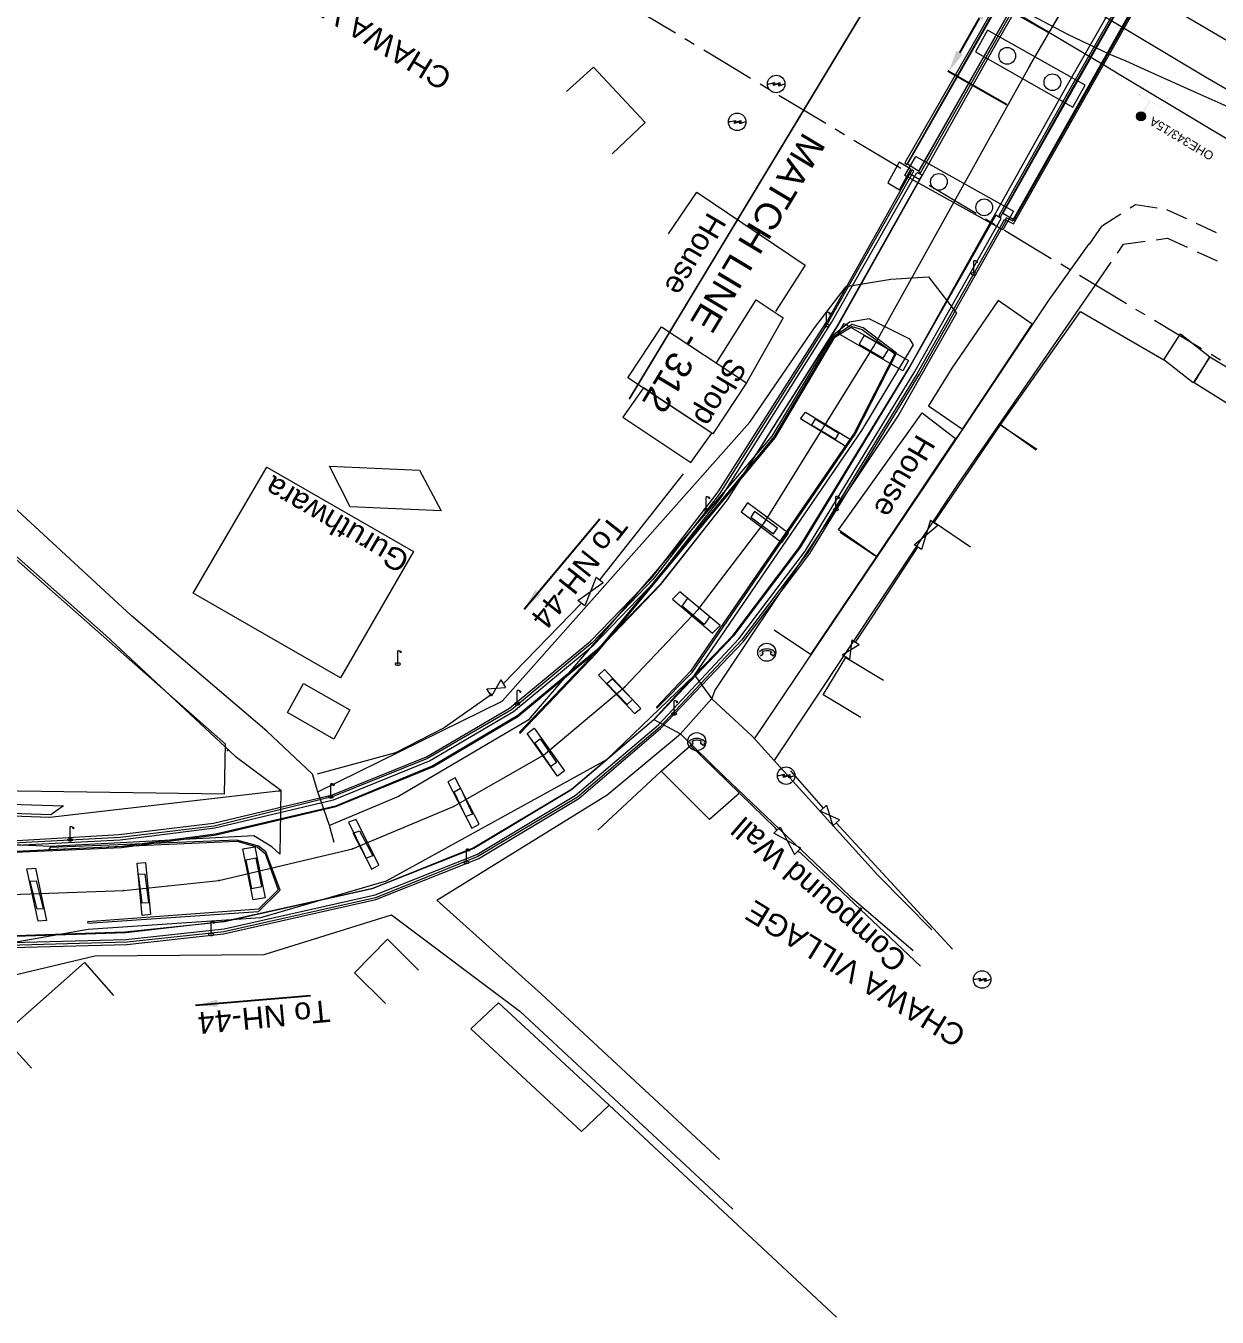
# Model space of a CAD drawing. Header units: metres. Extents: x 593168 to 611286, y 3401475 to 3412398.
# Drawn here: x 608160.6 to 608296.5, y 3403164.1 to 3403311.4 of the extents above; entities that cross this region are included whole.
import ezdxf

# ---------------------------------------------------------------- set-up
doc = ezdxf.new("R2010")
doc.units = ezdxf.units.M
doc.header["$MEASUREMENT"] = 0
for name, pattern in [('CENTER', [2, 1.25, -0.25, 0.25, -0.25]), ('DASHED', [0.75, 0.5, -0.25]), ('PHANTOM2', [1.25, 0.625, -0.125, 0.125, -0.125, 0.125, -0.125])]:
    doc.linetypes.add(name, pattern=pattern)
doc.layers.get('Defpoints').update_dxf_attribs({"lineweight": 0})
for name, color, linetype, lineweight in [('Building Under Cons.', 251, 'Continuous', 0), ('Commercial Building Pucca', 251, 'Continuous', 0), ('Compound Wall', 251, 'Continuous', 0), ('DFCC BOUNDARY', 6, 'CENTER', 0), ('Electric Pole', 251, 'Continuous', 0), ('Existing IR Track', 143, 'Continuous', 0), ('Fence', 251, 'F-LINE', 0), ('Footpath', 251, 'Continuous', 0), ('Gate', 251, 'Continuous', 0), ('Lamp_Post', 251, 'Continuous', 0), ('LC DETAILS IN PLAN', 7, 'Continuous', 0), ('OHE MAST', 8, 'Continuous', 0), ('OHE MAST TEXT', 8, 'Continuous', 0), ('Piers_Abutment', 7, 'Continuous', 0), ('Pond Top', 5, 'Continuous', 0), ('PROPOSED DFCC TRACK', 1, 'Continuous', 0), ('Religious_Place', 251, 'Continuous', 0), ('Residential Building Pucca', 251, 'Continuous', 0), ('Retaining Wall', 251, 'Continuous', 0), ('Step', 7, 'Continuous', 0), ('Subroad Centre', 34, 'Continuous', 0), ('Subroad Edge', 34, 'Continuous', 0), ('Telephone_Pole', 251, 'Continuous', 0), ('Text1', 251, 'Continuous', 0), ('Village Name', 7, 'Continuous', 0), ('Wing Wall', 7, 'Continuous', 0)]:
    doc.layers.add(name, color=color, linetype=linetype, lineweight=lineweight)
doc.layers.add('MATCH LINE', color=7, linetype='Continuous')
doc.styles.get("Standard").update_dxf_attribs({"font": 'arial.ttf'})
doc.styles.add('Style-Arial', font='arial.ttf')
doc.styles.add('Vill txt', font='arial.ttf', dxfattribs={"height": 3})
doc.linetypes.add('F-LINE', pattern='A,0.6,["X",Standard,S=0.3,R=0,X=0,Y=-0.15],0.1', length=0.7)
doc.dimstyles.new('ISO-25', dxfattribs={"dimtxt": 2.5, "dimasz": 2.5, "dimexe": 1.25, "dimexo": 0.625, "dimtad": 1, "dimtxsty": 'Standard', "dimcen": 2.5, "dimadec": 0, "dimazin": 0, "dimtfac": 1, "dimtmove": 0, "dimatfit": 3, "dimfxl": 1, "dimarcsym": 0})
doc.dimstyles.get("Standard").update_dxf_attribs({"dimtxt": 0.18, "dimasz": 0.18, "dimexe": 0.18, "dimexo": 0.0625, "dimgap": 0.09, "dimtad": 0, "dimtih": 1, "dimtoh": 1, "dimdec": 4, "dimzin": 0, "dimdsep": 46, "dimtxsty": 'Standard', "dimcen": 0.09, "dimadec": 0, "dimazin": 0, "dimtfac": 1, "dimtdec": 4, "dimtofl": 0, "dimtmove": 0, "dimatfit": 3, "dimfxl": 1, "dimtolj": 1, "dimtzin": 0, "dimarcsym": 0})

# ---------------------------------------------------------------- blocks, each defined once
blk = doc.blocks.new('GT')
at = {"layer": 'Gate'}
for p, q in [((-0.5, -0.5), (-0.5, 0.5)), ((-0.5, 0.5), (0.5, -0.5)), ((0.5, 0.5), (0.5, -0.5))]:
    blk.add_line(p, q, dxfattribs=at)
blk.add_lwpolyline([(0.5, 0.5), (-0.5, -0.5)], dxfattribs=at)
blk = doc.blocks.new('EP')
blk.add_hatch(color=8).paths.add_polyline_path([(-0.21, -0.05), (-0.21, 0.16), (-0.93, -0.01), (-0.31, 0.07), (-0.31, -0.19), (0.31, 0), (0.31, -0.24), (0.94, -0.01), (0.41, -0.1), (0.43, 0.15)])
at = {"color": 8}
for p, q in [((-0.93, -0.01), (-0.21, 0.16)), ((-0.31, 0.07), (-0.93, -0.01)), ((-0.31, -0.19), (-0.31, 0.07)), ((0.31, 0), (-0.31, -0.19)), ((-0.21, 0.16), (-0.21, -0.05)), ((-0.21, -0.05), (0.43, 0.15)), ((0.31, -0.24), (0.31, 0)), ((0.43, 0.15), (0.41, -0.1)), ((0.94, -0.01), (0.31, -0.24)), ((0.41, -0.1), (0.94, -0.01))]:
    blk.add_line(p, q, dxfattribs=at)
blk.add_circle((0, 0), 1, dxfattribs=at)
blk = doc.blocks.new('LP')
for points in [[(0, 0), (0, 1.5)], [(0.25, 1.35), (0.44, 1.35)]]:
    blk.add_lwpolyline(points)
for centre, radius, start, end in [((0.07, 0.99), 0.519, 57.6425, 97.3165), ((0.34, 1.33), 0.094, 11.7012, 168.0476)]:
    blk.add_arc(centre, radius, start, end)
at = {"extrusion": (0, 0, -1)}
blk.add_ellipse((0, 0.01), major_axis=(0.308, 0), ratio=0.400495, dxfattribs=at)
blk.add_ellipse((0.35, 1.36), major_axis=(0.0017, 0.0438), ratio=0.461056, start_param=1.74022, end_param=4.575836)
blk = doc.blocks.new('TP')
at = {"layer": 'Telephone_Pole'}
blk.add_hatch(color=8, dxfattribs=at).paths.add_polyline_path([(0.49, 0.08, -0.516403), (0.5, 0.04, 0.157799), (0.42, -0.19, 0.257253), (0.43, -0.21), (0.7, -0.4, 0.297943), (0.73, -0.4, 0.213635), (0.94, -0.09, 0.292624), (0.86, 0.1, 0.314672), (-0.86, 0.1, 0.297888), (-0.94, -0.1, 0.205841), (-0.73, -0.4, 0.297943), (-0.7, -0.4), (-0.43, -0.21, 0.257253), (-0.42, -0.19, 0.155164), (-0.5, 0.04, -0.510878), (-0.49, 0.08, -0.167449)])
at = {"layer": 'Telephone_Pole', "color": 8}
for p, q in [((-0.7, -0.4), (-0.43, -0.21)), ((-0.44, -0.22), (-0.44, -0.22)), ((0.7, -0.4), (0.43, -0.21)), ((0.44, -0.22), (0.44, -0.22))]:
    blk.add_line(p, q, dxfattribs=at)
blk.add_circle((0, 0), 1.03, dxfattribs=at)
for centre, radius, start, end in [((0.01, -1.13), 1.5, 55.3659, 125.2353), ((-0.48, 0.05), 0.0243, 109.2181, 217.464), ((-0.82, -0.21), 0.402, 2.1844, 37.464), ((0.01, -1.34), 1.5, 71.1943, 109.2181), ((0.82, -0.21), 0.402, 141.9464, 177.8156), ((0.48, 0.06), 0.0243, 321.9464, 71.1943), ((0.75, -0.06), 0.194, 350.1231, 55.3659), ((-0.44, -0.19), 0.0258, 304.4776, 2.1844), ((0.44, -0.19), 0.0258, 177.8156, 235.5224), ((0.72, -0.38), 0.0258, 235.5224, 301.8866), ((0.49, -0.01), 0.462, 301.8866, 350.1231)]:
    blk.add_arc(centre, radius, start, end, dxfattribs=at)
blk = doc.blocks.new('OHE MAST')
h = blk.add_hatch(color=253)
h.dxf.hatch_style = 1
edge = h.paths.add_edge_path()
edge.add_arc((0, 0), 0.514, 0, 360)
at = {"color": 253, "const_width": 0.01}
for points in [[(-1.03, -1.71), (0, 0)], [(-3.09, -2.23), (-2.32, -0.94), (0.26, -2.49), (-0.52, -3.77)]]:
    blk.add_lwpolyline(points, dxfattribs=at)
at = {"color": 253}
blk.add_circle((0, 0), 0.514, dxfattribs=at)
blk = doc.blocks.new('*D123')
at = {"layer": 'Defpoints', "color": 0, "transparency": 16777216}
for p in [(608277.34, 3403310.66), (608265.88, 3403306.2), (608272.62, 3403302.36)]:
    blk.add_point(p, dxfattribs=at)
at = {"layer": 'PROPOSED DFCC TRACK', "color": 0, "lineweight": -2, "transparency": 16777216}
for p, q in [((608277.23, 3403310.72), (608270.49, 3403314.55)), ((608269.37, 3403312.32), (608267.12, 3403308.37)), ((608272.52, 3403302.42), (608265.77, 3403306.26))]:
    blk.add_line(p, q, dxfattribs=at)
at = {"layer": 'PROPOSED DFCC TRACK', "color": 0, "transparency": 16777216}
for points in [[(608269, 3403312.52), (608269.73, 3403312.11), (608270.6, 3403314.49)], [(608266.76, 3403308.58), (608267.48, 3403308.16), (608265.88, 3403306.2)]]:
    blk.add_solid(points, dxfattribs=at)
at = {"layer": 'PROPOSED DFCC TRACK', "color": 0, "lineweight": 0, "transparency": 16777216, "insert": (608265.03, 3403316.1), "char_height": 2, "attachment_point": 5, "rotation": 149, "style": 'Style-Arial'}
blk.add_mtext('\\A1;9.543 m', dxfattribs=at)
blk = doc.blocks.new('TerminatorOpen_0.5')
at = {"color": 0, "linetype": 'ByBlock', "lineweight": -2}
for q in [(-1, 0.25), (-1, 0), (-1, -0.25)]:
    blk.add_line((0, 0), q, dxfattribs=at)

msp = doc.modelspace()

# ---------------------------------------------------------------- linework, layer by layer
at = {"layer": 'Building Under Cons.'}
msp.add_polyline3d([(608290.4394, 3403273.3284, 265.4073), (608292.3184, 3403276.2764, 264.9925), (608295.6774, 3403273.6607, 265.5573), (608293.7853, 3403270.692, 265.5573)], close=True, dxfattribs=at)
at = {"layer": 'Commercial Building Pucca'}
for points in [[(608239.3731, 3403272.9646, 268.466), (608243.935, 3403280.1622, 268.0476), (608246.9931, 3403278.1089, 268.1145), (608242.8176, 3403270.6936, 268.5314)], [(608263.5718, 3403268.0755, 267.5047), (608267.4585, 3403265.3991, 262.4742), (608275.4108, 3403277.3882, 263.9927), (608271.5417, 3403280.0882, 269.0253), (608266.2454, 3403272.3594, 267.3438), (608263.5718, 3403268.0755, 267.5047)], [(608201.6325, 3403199.8788, 264.7415), (608198.0794, 3403203.3946, 264.7415), (608201.8496, 3403207.2048, 264.7875), (608205.4027, 3403203.6889, 264.7875)], [(608161.2148, 3403192.4873, 264.2617), (608157.8983, 3403196.2272, 264.2617), (608167.2792, 3403204.5461, 264.3546), (608170.5957, 3403200.8063, 264.3546)]]:
    msp.add_polyline3d(points, dxfattribs=at)
for points in [[(608233.1278, 3403277.0823, 268.3475), (608242.8176, 3403270.6936, 268.5314), (608238.964, 3403264.8755, 268.2595), (608229.273, 3403271.2651, 268.2595)], [(608228.6931, 3403266.7905, 268.3715), (608236.467, 3403261.6118, 268.3035), (608238.8526, 3403264.9497, 268.2835), (608231.0785, 3403270.1286, 268.2835)], [(608262.8605, 3403267.2649, 267.5087), (608266.652, 3403264.3589, 263.257), (608257.6391, 3403250.8898, 262.4442), (608253.2984, 3403253.9357, 267.7766)]]:
    msp.add_polyline3d(points, close=True, dxfattribs=at)
at = {"layer": 'Compound Wall'}
for points in [[(608222.2762, 3403303.9521, 264.3926), (608225.3746, 3403306.7134, 264.1057), (608231.2658, 3403300.4151, 263.4779), (608227.4976, 3403296.8351, 263.9523)], [(608233.9096, 3403287.7036, 263.9523), (608237.1609, 3403292.4454, 264.1297), (608249.5016, 3403284.1336, 265.2664), (608246.1304, 3403278.8207, 265.5173)], [(608267.4585, 3403265.3991, 262.4742), (608264.1778, 3403260.6689, 262.4862)], [(608235.5941, 3403260.3333, 264.5226), (608226.0738, 3403248.252, 264.3237)], [(608255.2565, 3403241.1158, 262.5752), (608257.2186, 3403244.0554, 262.3452), (608262.369, 3403251.9453, 262.7401)], [(608223.9769, 3403245.549, 264.3356), (608215.048, 3403236.3716, 264.3386)], [(608213.4635, 3403235.3777, 264.2517), (608213.6995, 3403235.1468, 264.1247), (608208.3039, 3403231.3371, 264.0447), (608202.7604, 3403228.4754, 264.0457), (608193.8125, 3403226.0573, 264.0277)], [(608233.0885, 3403226.3861, 264.1227), (608225.8322, 3403219.6439, 263.5919)], [(608247.8347, 3403226.4074, 262.7571), (608251.5779, 3403222.1631, 262.8941)], [(608246.3126, 3403219.6556, 262.3362), (608246.084, 3403219.9347, 262.6811), (608242.0978, 3403223.7994, 262.4252)], [(608253.0522, 3403220.4904, 262.9081), (608266.3142, 3403206.0911, 262.1873)], [(608262.6811, 3403204.1198, 262.0743), (608248.982, 3403217.0705, 262.4892), (608248.6574, 3403217.2361, 262.3382)], [(608227.1276, 3403188.2675, 264.4326), (608253.0825, 3403164.0867, 263.5419)]]:
    msp.add_polyline3d(points, dxfattribs=at)
at = {"layer": 'DFCC BOUNDARY', "ltscale": 5, "flags": 128}
msp.add_lwpolyline([(608371.0084, 3403228.0502), (608371.2837, 3403228.8374), (608356.3424, 3403237.7852), (608325.1031, 3403256.5065), (608299.6469, 3403271.6502), (608276.1364, 3403285.737), (608274.196, 3403286.9007), (608272.2582, 3403288.0627), (608267.7917, 3403290.741), (608252.7058, 3403299.7538), (608240.5308, 3403307.1051), (608225.3099, 3403316.1902), (608209.1028, 3403321.6255), (608206.814, 3403322.3983), (608203.4143, 3403323.528), (608196.5988, 3403325.8333), (608174.1538, 3403333.427), (608171.9213, 3403334.1758), (608169.7484, 3403330.5329)], dxfattribs=at)
at = {"layer": 'Existing IR Track', "flags": 128}
for points in [[(608367.1739, 3403275.0703), (608357.7637, 3403279.1926), (608346.7622, 3403284.0552), (608316.2168, 3403298.8461), (608284.1412, 3403317.6599), (608254.5655, 3403335.3114), (608252.2512, 3403336.6068), (608221.8917, 3403354.8082), (608218.8493, 3403356.6586), (608194.5717, 3403371.2695), (608187.902, 3403375.2636), (608151.5167, 3403396.9152), (608086.4235, 3403435.7831), (608056.7796, 3403453.4972), (608031.8518, 3403468.4243), (608012.9231, 3403479.7069), (607975.9689, 3403501.7758), (607956.1825, 3403513.6224), (607936.3775, 3403525.4876)], [(608485.6394, 3403186.0502), (608466.495, 3403197.4987), (608451.1572, 3403206.6984), (608435.9945, 3403215.793), (608425.8552, 3403221.8435), (608418.8902, 3403226.0018), (608414.6969, 3403228.5054), (608401.6979, 3403236.3026), (608394.9935, 3403240.3069), (608391.8484, 3403242.1653), (608367.6454, 3403256.6595), (608336.3816, 3403275.3956), (608310.9246, 3403290.5398), (608287.4438, 3403304.6088), (608285.5104, 3403305.7682), (608283.5723, 3403306.9304), (608279.0903, 3403309.618), (608264.0333, 3403318.6136)], [(608319.1889, 3403291.2981), (608313.6371, 3403294.3399), (608298.8207, 3403301.6982), (608296.9857, 3403302.5368), (608294.2193, 3403303.7633), (608288.2918, 3403306.397), (608286.124, 3403307.396), (608284.2158, 3403308.2007), (608279.5553, 3403310.3906), (608264.0333, 3403318.6136)], [(608488.0676, 3403190.1051), (608468.867, 3403201.6556), (608453.6134, 3403210.8051), (608438.403, 3403219.9286), (608421.3758, 3403230.1539), (608404.197, 3403240.47), (608385.7503, 3403251.4898), (608382.7771, 3403253.2834), (608380.1331, 3403254.8341), (608369.7689, 3403261.1039), (608351.7449, 3403271.8449), (608338.8873, 3403279.5529), (608319.1889, 3403291.2981), (608313.8076, 3403294.4133), (608299.5654, 3403302.9523), (608297.7995, 3403304.0364), (608295.2016, 3403305.5795), (608281.826, 3403313.5499)]]:
    msp.add_lwpolyline(points, dxfattribs=at)
at = {"layer": 'Fence'}
msp.add_lwpolyline([(608183.2541, 3403223.8035), (608183.3466, 3403229.4604), (608141.3444, 3403266.5295), (608135.0524, 3403272.7225), (608103.9702, 3403258.4457), (608096.8696, 3403225.0671)], close=True, dxfattribs=at)
at = {"layer": 'Footpath'}
for points in [[(608262.4491, 3403294.8596, 273.245), (608261.1769, 3403295.6425, 273.1971), (608281.4229, 3403331.08, 273.254), (608282.5547, 3403330.2049, 273.239)], [(608282.5547, 3403330.2049, 273.239), (608262.4491, 3403294.8596, 273.245)], [(608262.2481, 3403294.6937, 273.5929), (608262.8459, 3403294.435, 273.566), (608253.1776, 3403277.2103, 273.39), (608240.6065, 3403257.3496, 272.6442), (608232.9567, 3403247.6993, 272.1374), (608225.7008, 3403240.2049, 271.6625), (608216.7203, 3403232.7385, 271.1836), (608207.0332, 3403226.9785, 270.8627), (608195.9018, 3403222.4013, 270.4389), (608182.2282, 3403219.2103, 270.042), (608171.524, 3403217.7894, 269.6731), (608150.5142, 3403216.8151, 268.9003), (608105.1487, 3403218.5419, 267.5757), (608057.7415, 3403220.208, 265.9692), (608016.6418, 3403221.2859, 264.5486), (607995.6613, 3403220.1804, 263.9758), (607979.833, 3403217.2333, 263.4819), (607964.1697, 3403212.6899, 263.002), (607963.9772, 3403213.3709, 263.042)], [(607963.9772, 3403213.3709, 263.042), (607979.6219, 3403217.8851, 263.5039), (607995.5133, 3403220.8107, 263.9328), (608016.7025, 3403222.0557, 264.5696), (608057.752, 3403220.919, 265.9932), (608105.1098, 3403219.2154, 267.5797), (608150.5909, 3403217.4897, 268.9153), (608171.3618, 3403218.5642, 269.6481), (608182.1563, 3403219.9131, 270.007), (608195.7025, 3403223.1057, 270.4319), (608206.6535, 3403227.5622, 270.8477), (608216.2181, 3403233.2011, 271.1647), (608225.3881, 3403240.7858, 271.6755), (608232.4182, 3403248.1042, 272.1364), (608239.9959, 3403257.7438, 272.6492), (608252.523, 3403277.5856, 273.382), (608262.2481, 3403294.6937, 273.5929)], [(608271.2755, 3403289.8316, 273.532), (608261.4243, 3403272.4797, 273.1071), (608248.9243, 3403251.9119, 272.8462), (608241.3149, 3403241.8246, 272.4613), (608232.2431, 3403232.2369, 272.0704), (608222.8331, 3403224.2528, 271.6745), (608211.7101, 3403217.5503, 271.2716), (608200.1689, 3403213.0134, 270.8218), (608183.2124, 3403209.2307, 270.1739), (608171.993, 3403207.9347, 269.841), (608150.2249, 3403207.207, 268.9053), (608104.5743, 3403208.7536, 267.5857), (608058.5163, 3403210.3888, 265.9982), (608016.5808, 3403211.1435, 264.4546), (607998.2513, 3403210.1815, 263.9508), (607982.6687, 3403207.6257, 263.4719), (607965.9533, 3403202.918, 263.005), (607966.0101, 3403202.5417, 263.003)], [(607966.0101, 3403202.5417, 263.003), (607982.8211, 3403206.9616, 263.4699), (607998.3614, 3403209.5303, 263.9818), (608016.5145, 3403210.3954, 264.4586), (608058.4231, 3403209.7098, 265.9962), (608104.6192, 3403208.0059, 267.5637), (608150.2685, 3403206.6202, 268.9013), (608171.9933, 3403207.1947, 269.85), (608183.2036, 3403208.4033, 270.1859), (608200.4409, 3403212.2859, 270.8547), (608212.0422, 3403216.885, 271.2906), (608223.2813, 3403223.6294, 271.6935), (608232.7888, 3403231.6766, 272.1124), (608241.9429, 3403241.4868, 272.4933), (608249.5149, 3403251.4802, 272.8662), (608262.01, 3403272.0028, 273.415), (608271.8725, 3403289.4461, 273.525), (608271.2755, 3403289.8316, 273.532)]]:
    msp.add_polyline3d(points, dxfattribs=at)
msp.add_polyline3d([(608291.7551, 3403324.9054, 273.2011), (608292.8622, 3403324.1549, 273.226), (608273.2594, 3403289.3206, 273.1921), (608272.0469, 3403290.0159, 273.2091)], close=True, dxfattribs=at)
at = {"layer": 'LC DETAILS IN PLAN', "lineweight": 13, "flags": 128}
msp.add_lwpolyline([(608277.346, 3403310.66), (608285.6377, 3403324.539), (608299.6939, 3403316.1414), (608328.7341, 3403364.7498)], dxfattribs=at)
at = {"layer": 'MATCH LINE', "linetype": 'PHANTOM2', "ltscale": 15, "const_width": 0.2}
msp.add_lwpolyline([(608281.3592, 3403354.8465), (608229.4276, 3403268.8398)], dxfattribs=at)
at = {"layer": 'Piers_Abutment'}
for points in [[(608270.3149, 3403310.9223, 270.7418), (608268.9414, 3403308.4835, 270.7588), (608280.0497, 3403302.1632, 270.074), (608281.4594, 3403304.6668, 270.7288)], [(608273.2948, 3403290.3042, 269.967), (608272.0735, 3403288.1535, 270.014), (608260.8638, 3403294.3455, 270.7598), (608262.1432, 3403296.5178, 270.7888)], [(608253.2779, 3403276.3242, 270.4898), (608253.9626, 3403277.4619, 270.5078), (608261.314, 3403273.2348, 270.5178), (608260.6571, 3403272.0838, 269.905)], [(608256.2553, 3403276.1024, 268.9503), (608255.6739, 3403275.0956, 267.5407), (608258.4208, 3403273.5054, 267.2438), (608259.0022, 3403274.5122, 268.6534)], [(608249.5277, 3403267.35, 270.9347), (608254.6278, 3403264.2754, 270.04), (608254.1464, 3403263.4437, 270.065), (608248.9891, 3403266.5783, 270.9857)], [(608250.6437, 3403266.5679, 266.498), (608250.2436, 3403265.9189, 266.501), (608252.9569, 3403264.262, 265.8102), (608253.357, 3403264.911, 265.8072)], [(608242.2192, 3403255.9812, 270.4509), (608246.8562, 3403252.4739, 270.4449), (608247.6105, 3403253.5557, 270.4649), (608242.9399, 3403257, 270.4709)], [(608243.7426, 3403256.0072, 263.8418), (608243.2905, 3403255.3606, 263.8268), (608245.9021, 3403253.4808, 263.8128), (608246.3541, 3403254.1275, 263.8278)], [(608235.2233, 3403246.861, 270.1659), (608234.3857, 3403246.0128, 270.1459), (608238.9414, 3403242.1365, 270.108), (608239.8162, 3403243.0111, 270.128)], [(608238.6267, 3403244.0544, 263.7698), (608237.9853, 3403243.1252, 263.7658), (608235.4607, 3403245.2125, 263.7128), (608236.102, 3403246.1417, 263.7168)], [(608230.0171, 3403232.9562, 269.6731), (608230.7386, 3403233.5476, 269.7371), (608226.6141, 3403237.9736, 269.7051), (608225.9411, 3403237.3259, 269.6851)], [(608229.7928, 3403234.5546, 263.6369), (608229.1927, 3403234.0114, 263.6419), (608226.8915, 3403236.3919, 263.6109), (608227.4916, 3403236.9352, 263.6059)], [(608222.0642, 3403226.4186, 269.1133), (608221.2649, 3403225.8002, 269.1003), (608217.772, 3403230.668, 269.0983), (608218.5713, 3403231.2864, 269.1113)], [(608221.1241, 3403227.3916, 263.6488), (608220.506, 3403226.9324, 263.5619), (608218.6652, 3403229.604, 267.4977), (608219.2832, 3403230.0632, 267.5847)], [(608209.5766, 3403225.6337, 268.9933), (608208.7344, 3403225.1639, 268.9903), (608211.4677, 3403219.8689, 268.9413), (608212.3099, 3403220.3387, 268.9443)], [(608211.5507, 3403221.498, 263.3629), (608210.8023, 3403221.2209, 263.3129), (608209.4426, 3403224.0324, 263.3579), (608210.1689, 3403224.4495, 263.259)], [(608198.287, 3403220.877, 268.6454), (608197.4048, 3403220.5724, 268.6054), (608200.0355, 3403215.2046, 268.5564), (608200.8777, 3403215.6745, 268.5594)], [(608200.1809, 3403216.7334, 263.3139), (608199.4325, 3403216.4563, 263.264), (608197.9137, 3403219.3106, 263.16), (608198.6621, 3403219.5877, 263.21)], [(608187.8794, 3403211.9181, 268.1105), (608186.5179, 3403211.7173, 268.0906), (608185.3557, 3403217.5432, 268.0935), (608186.7171, 3403217.744, 268.1135)], [(608174.8063, 3403210.0146, 267.6557), (608173.8652, 3403209.928, 267.6387), (608173.3003, 3403215.8896, 267.6657), (608174.2415, 3403215.9762, 267.6827)], [(608186.8488, 3403216.4488, 263.034), (608185.6666, 3403216.2476, 263.091), (608186.323, 3403213.0118, 263.145), (608187.5052, 3403213.2129, 263.088)], [(608162.9396, 3403209.3306, 267.3248), (608161.9706, 3403209.2574, 267.2658), (608160.7127, 3403215.2337, 267.2148), (608161.6817, 3403215.3069, 267.2738)], [(608174.2161, 3403214.6382, 263.076), (608173.3967, 3403214.5804, 263.167), (608173.8145, 3403211.3457, 263.18), (608174.6339, 3403211.4035, 263.089)], [(608162.5575, 3403210.686, 262.4962), (608161.8809, 3403210.6229, 262.9181), (608161.0781, 3403213.8446, 263.5039), (608161.7647, 3403213.8791, 263.082)]]:
    msp.add_polyline3d(points, close=True, dxfattribs=at)
for centre in [(608272.5634, 3403308.0104, 264.2917), (608277.7139, 3403304.996, 264.2557), (608264.7728, 3403293.625, 264.2547), (608269.9398, 3403290.7239, 264.3157)]:
    msp.add_circle(centre, 0.9525, dxfattribs=at)
at = {"layer": 'Pond Top'}
msp.add_point((608183.597, 3403228.752, 260.718), dxfattribs=at)
at = {"layer": 'Religious_Place'}
msp.add_polyline3d([(608188.063, 3403261.0855, 263.7738), (608204.8136, 3403251.4376, 264.9525), (608196.4692, 3403237.0467, 265.5453), (608179.6875, 3403246.7125, 265.5453)], close=True, dxfattribs=at)
at = {"layer": 'Residential Building Pucca'}
for points in [[(608275.8824, 3403263.0297, 262.4592), (608271.8005, 3403265.9146, 262.4592), (608280.9428, 3403278.8504, 264.1857), (608290.4394, 3403273.3284, 265.4073)], [(608268.3771, 3403251.9451, 262.4552), (608264.2383, 3403254.7479, 262.4552), (608271.8005, 3403265.9146, 262.4592), (608275.9393, 3403263.1118, 262.4592)], [(608253.4887, 3403253.6755, 262.4442), (608257.6391, 3403250.8898, 262.4442), (608250.1175, 3403239.6832, 262.3922), (608245.9671, 3403242.4689, 262.3922)], [(608255.8465, 3403232.5158, 262.3112), (608251.5728, 3403235.1082, 262.3112), (608254.1617, 3403239.376, 262.5322), (608258.4354, 3403236.7836, 262.5322)]]:
    msp.add_polyline3d(points, dxfattribs=at)
for points in [[(608293.8772, 3403270.7036, 266.2071), (608295.6774, 3403273.6607, 265.5573), (608299.6884, 3403271.2524, 264.5606), (608297.8568, 3403268.2437, 264.5606)], [(608195.2283, 3403261.1766, 265.2954), (608205.5003, 3403260.7185, 264.0067), (608207.9553, 3403256.1011, 264.1757), (608197.6029, 3403256.5628, 264.1757)], [(608192.2672, 3403236.4099, 265.3803), (608197.5618, 3403233.3738, 265.6303), (608195.7227, 3403230.0362, 265.6593), (608190.4237, 3403233.0748, 265.6593)], [(608233.0885, 3403226.3861, 264.1227), (608236.4162, 3403229.3149, 263.119), (608242.0204, 3403223.8757, 262.7461), (608238.6085, 3403220.8727, 262.7461)], [(608211.3544, 3403196.9797, 265.3444), (608214.4972, 3403199.9722, 265.3124), (608227.1276, 3403188.2675, 264.4326), (608223.9847, 3403185.2748, 264.4326)]]:
    msp.add_polyline3d(points, close=True, dxfattribs=at)
at = {"layer": 'Retaining Wall'}
for points in [[(608252.8814, 3403275.9241, 264.2427), (608254.8849, 3403277.1343, 264.2917), (608256.0092, 3403276.7674, 264.3306), (608259.7293, 3403274.002, 264.2207), (608255.0938, 3403264.9662, 264.0177), (608236.4256, 3403237.8176, 263.7138), (608232.5453, 3403233.6806, 263.7298), (608232.5675, 3403233.5664, 263.7218), (608236.5991, 3403237.6576, 263.7248), (608255.2311, 3403264.8332, 264.0207), (608259.9289, 3403274.0835, 264.2127), (608256.1441, 3403276.9868, 264.3277), (608254.8533, 3403277.3448, 264.2967), (608252.7503, 3403275.9586, 264.2447), (608245.9403, 3403264.5471, 264.0507), (608245.9403, 3403264.5471, 264.0507), (608225.5548, 3403239.9027, 263.5779), (608216.9109, 3403230.8367, 263.4419), (608216.9654, 3403230.6769, 263.4429), (608225.7365, 3403239.8747, 263.5619), (608246.1011, 3403264.405, 264.0467), (608246.1011, 3403264.405, 264.0467), (608252.8814, 3403275.9241, 264.2427)], [(608167.653, 3403209.0322, 263.012), (608187.1351, 3403210.3668, 263.214), (608189.6181, 3403212.8277, 263.231), (608187.9851, 3403217.1762, 263.174), (608187.1141, 3403217.8392, 263.145), (608187.0125, 3403217.8787, 263.159), (608184.6408, 3403218.5131, 263.127), (608163.3664, 3403217.6734, 262.9461), (608163.1881, 3403217.4599, 262.9391), (608184.6511, 3403218.3966, 263.126), (608186.9223, 3403217.7363, 263.144), (608187.014, 3403217.7021, 263.168), (608187.9091, 3403217.0034, 263.172), (608189.3855, 3403212.8429, 263.23), (608187.1263, 3403210.6609, 263.199), (608167.6138, 3403209.2153, 263.012), (608167.653, 3403209.0322, 263.012)]]:
    msp.add_polyline3d(points, dxfattribs=at)
msp.add_polyline3d([(608041.4367, 3403225.7573, 262.7111), (608041.6514, 3403226.6989, 262.8121), (608115.1859, 3403224, 262.3022), (608164.8728, 3403222.4444, 262.6102), (608163.4524, 3403221.4247, 262.6481), (608115.2315, 3403223.0457, 262.3572)], close=True, dxfattribs=at)
at = {"layer": 'Step'}
msp.add_polyline3d([(608260.2495, 3403295.8856, 273.2111), (608258.9352, 3403293.5378, 273.1631), (608260.2597, 3403292.7295, 273.1611), (608261.5743, 3403295.0776, 273.1611)], close=True, dxfattribs=at)
at = {"layer": 'Subroad Centre'}
msp.add_polyline3d([(608150.3206, 3403212.0057, 268.7004), (608171.7708, 3403212.7825, 269.4981), (608182.5935, 3403213.8965, 269.866), (608197.8522, 3403217.5413, 270.3789), (608209.37, 3403222.341, 270.8048), (608219.6649, 3403228.2221, 271.1417), (608228.9167, 3403236.0266, 271.6225), (608237.2971, 3403244.8334, 272.0054), (608244.8582, 3403254.7505, 272.4703), (608257.32, 3403274.8156, 273.2071), (608275.1377, 3403306.8579, 273.368), (608287.3704, 3403327.92, 273.384), (608309.8718, 3403364.3578, 272.3763), (608335.6678, 3403404.0442, 270.7558), (608343.5132, 3403414.4693, 270.3709), (608351.9433, 3403424.1962, 269.876), (608362.8689, 3403434.253, 269.4212), (608399.847, 3403464.4063, 267.7576), (608415.3162, 3403476.6502, 267.0744)], dxfattribs=at)
for p in [(608275.138, 3403306.858, 273.368), (608257.32, 3403274.816, 273.207), (608244.858, 3403254.75, 272.47), (608237.297, 3403244.833, 272.005), (608228.917, 3403236.027, 271.623), (608219.665, 3403228.222, 271.142), (608209.37, 3403222.341, 270.805), (608197.852, 3403217.541, 270.379), (608182.593, 3403213.896, 269.866), (608171.771, 3403212.783, 269.498)]:
    msp.add_point(p, dxfattribs=at)
at = {"layer": 'Subroad Edge', "color": 88, "linetype": 'DASHED', "ltscale": 5}
for points in [[(608281.9678, 3403286.5375), (608283.4192, 3403288.6579), (608287.1887, 3403291.0556), (608290.7342, 3403290.489), (608309.3055, 3403281.896), (608361.9276, 3403249.6001), (608390.8056, 3403233.7554), (608404.3501, 3403223.1414), (608403.8801, 3403219.9107), (608400.9623, 3403214.3793)], [(608283.0072, 3403282.419), (608285.833, 3403286.5092), (608290.8354, 3403287.2099), (608307.9841, 3403279.401), (608360.1456, 3403247.1841), (608389.5163, 3403231.5884), (608400.1973, 3403222.6253), (608400.7675, 3403220.8346), (608396.2179, 3403214.3158)]]:
    msp.add_lwpolyline(points, dxfattribs=at)
at = {"layer": 'Subroad Edge'}
for points in [[(608243.7428, 3403230.0606), (608264.5103, 3403260.8948), (608277.2611, 3403280.0582), (608281.9211, 3403286.5657)], [(608245.9863, 3403227.5799), (608267.0633, 3403259.3412), (608283.0072, 3403282.419)]]:
    msp.add_lwpolyline(points, dxfattribs=at)
for points in [[(608150.5734, 3403216.7799, 268.6214), (608171.5164, 3403217.686, 269.4292), (608182.3175, 3403219.1155, 269.7591), (608195.9607, 3403222.3476, 270.1779), (608207.0292, 3403226.8666, 270.5948), (608216.7127, 3403232.6351, 270.8997), (608225.8062, 3403240.141, 271.3766), (608233.0235, 3403247.6707, 271.8814), (608240.6404, 3403257.3381, 272.3743), (608253.2309, 3403277.1991, 273.0991), (608271.1563, 3403309.0984, 273.316), (608283.1386, 3403329.9829, 273.284), (608305.7768, 3403366.7359, 272.3063), (608331.8869, 3403407.0336, 270.6928), (608339.8575, 3403417.6382, 270.4379), (608348.0475, 3403427.1385, 269.999), (608359.1431, 3403437.6883, 269.5381), (608396.6935, 3403468.3946, 267.7526), (608411.8071, 3403480.1887, 267.0903)], [(608150.3082, 3403207.3212, 268.6074), (608171.8935, 3403208.0492, 269.5821), (608183.2504, 3403209.2221, 269.924), (608200.0918, 3403212.9943, 270.5508), (608211.6428, 3403217.6227, 271.0097), (608222.8632, 3403224.3416, 271.4016), (608232.2284, 3403232.3025, 271.8025), (608236.8863, 3403237.3305, 263.6349), (608241.279, 3403241.9131, 272.1874), (608248.8325, 3403251.9118, 272.5702), (608261.4243, 3403272.4797, 273.1071), (608279.3058, 3403304.4459, 273.308), (608291.2484, 3403325.3157, 273.297), (608313.9472, 3403362.0505, 272.2933), (608339.6981, 3403401.1594, 270.6878), (608347.476, 3403411.1837, 270.2659), (608355.7313, 3403420.4642, 269.827), (608366.5477, 3403430.7769, 269.2702), (608418.6688, 3403473.2696, 267.0113)], [(608193.9094, 3403224.0474, 262.9191), (608214.9244, 3403234.3928, 263.18), (608243.2061, 3403266.1989, 263.8938), (608250.5596, 3403276.9616, 264.0057), (608254.1762, 3403281.6727, 264.0337), (608259.2822, 3403282.5401, 264.1347), (608263.566, 3403282.8023, 266.626), (608266.7882, 3403278.6531, 264.7305)], [(608261.8683, 3403275.0436, 264.0097), (608261.436, 3403275.6721, 264.0607), (608256.8128, 3403277.9967, 264.1907), (608254.5537, 3403277.6152, 264.1287), (608252.5713, 3403276.0106, 264.0737), (608245.6997, 3403264.5995, 263.9718), (608217.8863, 3403232.2039, 263.3639), (608203.1045, 3403223.4886, 263.148), (608195.2241, 3403220.1754, 263.013)], [(608266.7882, 3403278.6531, 264.7305), (608260.1862, 3403267.0729, 263.9278), (608239.2104, 3403235.6244, 263.6598), (608238.8675, 3403234.696, 263.6219), (608235.2675, 3403230.6512, 263.6209)], [(607991.5828, 3403207.6739, 262.5082), (608010.579, 3403209.1406, 262.5682), (608054.0305, 3403208.9476, 262.7471), (608099.3886, 3403207.2536, 262.7641), (608148.2377, 3403204.9335, 262.6671), (608167.6973, 3403208.3614, 262.8211), (608187.4112, 3403209.7096, 263.029), (608201.7414, 3403213.8774, 263.206), (608226.8902, 3403227.705, 263.5189), (608236.8863, 3403237.3305, 263.6349), (608255.9604, 3403265.2634, 263.8848), (608261.8683, 3403275.0436, 264.0097)], [(608195.7821, 3403218.2585, 263.033), (608195.2241, 3403220.1754, 263.013), (608193.9094, 3403224.0474, 262.9191), (608193.28, 3403226.0339, 262.8081), (608188.0824, 3403230.9551, 262.6401), (608172.5996, 3403244.1518, 262.3912), (608152.0962, 3403263.0706, 262.1493)], [(608149.8785, 3403259.3578, 262.0583), (608169.7283, 3403241.8494, 262.1873), (608184.4631, 3403228.0952, 262.6811), (608189.6881, 3403224.2119, 262.7841), (608189.5643, 3403216.9248, 263.067)], [(608236.8863, 3403237.3305, 263.6349), (608238.856, 3403234.6241, 263.6578), (608243.4454, 3403230.3894, 262.3722), (608257.7703, 3403214.5501, 262.1243), (608263.9763, 3403208.2814, 262.1483)], [(608232.2284, 3403232.3025, 271.8025), (608235.2675, 3403230.6512, 263.6209), (608240.1972, 3403225.8501, 262.3862), (608254.5958, 3403212.1344, 262.0723), (608261.8433, 3403205.9094, 262.1383)], [(608239.7523, 3403182.0765, 262.1023), (608219.4339, 3403200.9402, 262.3212), (608207.4804, 3403211.6542, 262.985), (608226.9131, 3403223.6878, 263.4889), (608235.2675, 3403230.6512, 263.6209)], [(608016.2693, 3403225.6129, 262.8221), (608065.5933, 3403224.4532, 262.4402), (608115.317, 3403222.844, 262.2663), (608163.3026, 3403221.1383, 262.5052), (608189.3667, 3403224.1433, 262.8181), (608189.6866, 3403224.1365, 262.8252)], [(608189.5643, 3403216.9248, 263.067), (608188.6611, 3403217.7611, 263.007), (608186.5857, 3403219.0076, 262.9321), (608163.3982, 3403217.7806, 262.7051), (608115.6155, 3403219.9451, 262.4192), (608066.0218, 3403221.6268, 262.6461), (608015.9883, 3403223.3876, 262.6261)], [(607992.1956, 3403204.1988, 262.3452), (608011.0818, 3403205.3988, 262.4042), (608054.0734, 3403205.3135, 262.5102), (608099.8078, 3403203.8545, 262.5432), (608147.8916, 3403201.6975, 262.6291), (608152.3055, 3403201.8265, 262.5242), (608155.7749, 3403202.3298, 262.5182), (608168.4667, 3403205.3222, 262.8141), (608187.7693, 3403205.4876, 263.023), (608202.3037, 3403209.9878, 262.8491), (608216.9488, 3403199.011, 262.3542), (608241.2699, 3403176.4045, 262.0843)]]:
    msp.add_polyline3d(points, dxfattribs=at)
at = {"layer": 'Wing Wall'}
for points in [[(608281.4654, 3403331.3847, 274.3377), (608281.3089, 3403331.4171, 274.3457), (608260.8987, 3403295.8031, 274.2757), (608261.1086, 3403295.6161, 274.2847), (608281.4654, 3403331.3847, 274.3377)], [(608282.7689, 3403330.1068, 274.0698), (608282.5377, 3403330.1891, 274.0538), (608270.719, 3403309.388, 274.0938), (608262.452, 3403294.7587, 274.1008), (608262.6643, 3403294.6788, 274.1008), (608270.9619, 3403309.2477, 274.0988), (608282.7689, 3403330.1068, 274.0698)], [(608292.6883, 3403325.093, 274.3697), (608292.6027, 3403324.9182, 274.3637), (608293.265, 3403324.4994, 274.2727), (608273.2481, 3403289.1483, 274.3007), (608272.4602, 3403289.5161, 274.2857), (608272.3728, 3403289.3058, 274.3067), (608273.265, 3403288.8601, 274.3107), (608293.5201, 3403324.6374, 274.3177), (608292.6883, 3403325.093, 274.3697)], [(608150.2203, 3403206.0418, 269.7311), (608172.114, 3403206.6012, 270.5818), (608183.1367, 3403207.846, 270.9847), (608200.5145, 3403211.7278, 271.6745), (608212.2734, 3403216.419, 272.0834), (608223.6885, 3403223.2747, 272.4483), (608233.0148, 3403231.2473, 272.8911), (608242.4225, 3403241.1615, 273.254), (608250.0598, 3403251.2269, 273.6139), (608262.5649, 3403271.6819, 274.1948), (608272.4316, 3403289.2299, 274.2867)], [(608272.4316, 3403289.2299, 274.2867), (608272.2042, 3403289.3137, 274.2917), (608262.3068, 3403271.7537, 274.2048), (608249.8312, 3403251.3418, 273.6169), (608242.2421, 3403241.3191, 273.259), (608232.9422, 3403231.4067, 272.8911), (608223.5346, 3403223.4279, 272.4673), (608212.1647, 3403216.6397, 272.1014), (608200.4936, 3403211.9507, 271.6585), (608183.1572, 3403208.0677, 270.9927), (608172.1607, 3403206.8636, 270.5848), (608150.3572, 3403206.286, 269.7391)], [(608150.494, 3403217.9443, 269.7131), (608171.2216, 3403219.1523, 270.4429), (608182.0082, 3403220.4416, 270.8258), (608195.5687, 3403223.6849, 271.1766), (608206.3057, 3403228.0423, 271.5655), (608215.7742, 3403233.5885, 271.9264), (608225.0321, 3403241.2221, 272.4503), (608231.9901, 3403248.4158, 272.8612), (608239.5781, 3403258.2466, 273.437), (608252.0734, 3403277.822, 274.2108), (608252.2211, 3403277.7208, 274.2138), (608239.7345, 3403258.0156, 273.44), (608232.1608, 3403248.2943, 272.8802), (608225.2127, 3403241.0193, 272.4393), (608215.9814, 3403233.3776, 271.9374), (608206.3985, 3403227.825, 271.5595), (608195.6569, 3403223.5035, 271.1976), (608182.0544, 3403220.1104, 270.8108), (608171.3301, 3403218.8334, 270.4439), (608150.5016, 3403217.7107, 269.7001)]]:
    msp.add_polyline3d(points, dxfattribs=at)
for points in [[(608271.8041, 3403289.6342, 274.0488), (608279.954, 3403304.1506, 274.0868), (608291.7964, 3403324.9837, 274.0968), (608291.5958, 3403325.0228, 274.1038), (608279.7414, 3403304.2793, 274.1328), (608271.6007, 3403289.7412, 274.0668)], [(608252.0734, 3403277.822, 274.2108), (608252.2211, 3403277.7208, 274.2138), (608261.9256, 3403294.8633, 274.3557), (608261.705, 3403295.0378, 274.3437)]]:
    msp.add_polyline3d(points, close=True, dxfattribs=at)

# ---------------------------------------------------------------- block references
at = {"layer": 'Electric Pole', "xscale": 0.9997078269177826, "yscale": 0.9997078269177826, "zscale": 0.9997078269177826}
for p in [(608246.206, 3403304.8011, 268.3195), (608241.7517, 3403300.4764, 268.0746), (608247.3352, 3403225.8692, 265.0334), (608269.7004, 3403202.611, 264.7465)]:
    msp.add_blockref('EP', p, dxfattribs=at)
at = {"layer": 'Gate'}
for p, xscale, yscale, zscale, rotation in [((608263.3037, 3403253.3466, 156.3202), 3.368827592685339, 0.9997078268772033, 3.368827592685339, 56.345871881953), ((608225.015, 3403246.8901, 156.3202), 3.391748776194884, 0.9997078268772032, 3.391748776194884, 52.34587188362029), ((608254.7116, 3403240.2502, 156.3202), 2.045717102568269, 0.9997078268772032, 2.045717102568269, 57.34587188199411), ((608214.2557, 3403235.8747, 156.3202), 1.870458420357453, 0.9997078268772033, 1.870458420357453, 32.34587188305969), ((608252.315, 3403221.3267, 156.3202), 2.229762868444955, 0.999707826877203, 2.229762868444955, 311.3458718845725), ((608247.485, 3403218.4459, 156.3202), 3.369286799903645, 0.9997078268772032, 3.369286799903645, 314.345871884802)]:
    msp.add_blockref('GT', p, dxfattribs=dict(at, xscale=xscale, yscale=yscale, zscale=zscale, rotation=rotation))
at = {"layer": 'Lamp_Post', "xscale": 0.9997078269177826, "yscale": 0.9997078269177826, "zscale": 0.9997078269177826}
for p in [(608268.7526, 3403283.119, 275.3844), (608251.9586, 3403277.2356, 275.0405), (608238.2109, 3403256.1996, 274.9236), (608253.0185, 3403256.2313, 274.7176), (608203.0264, 3403238.6002, 274.8416), (608216.6577, 3403234.0779, 274.1688), (608234.5461, 3403232.9229, 274.3327), (608195.3737, 3403223.4534, 273.8149), (608165.6521, 3403218.5359, 270.9867), (608210.8553, 3403215.9819, 273.9478), (608181.7215, 3403207.7419, 273.5939)]:
    msp.add_blockref('LP', p, dxfattribs=at)
at = {"layer": 'OHE MAST', "rotation": 180}
msp.add_blockref('OHE MAST', (608287.8229, 3403301.1069), dxfattribs=at)
msp.add_blockref('OHE MAST', (608287.8229, 3403301.1069), dxfattribs=at)
at = {"layer": 'Telephone_Pole', "xscale": 0.9997078269177826, "yscale": 0.9997078269177826, "zscale": 0.9997078269177826}
for p in [(608245.1265, 3403239.96, 265.9192), (608237.1405, 3403229.7539, 264.6496)]:
    msp.add_blockref('TP', p, dxfattribs=at)

# ---------------------------------------------------------------- texts
at = {"layer": 'MATCH LINE', "linetype": 'Continuous'}
msp.add_text('MATCH LINE - 312', height=3, rotation=239.034667, dxfattribs=at).set_placement((608249.3661, 3403299.4444))
at = {"layer": 'OHE MAST TEXT'}
msp.add_text('OHE343/15A', height=1, rotation=149, dxfattribs=at).set_placement((608296.2531, 3403296.8674, 265.439))
at = {"layer": 'Subroad Edge'}
for rotation, p in [(231.686466, (608227.4415, 3403255.8074)), (185.400907, (608195.1673, 3403200.2854))]:
    msp.add_text('To NH-44', height=2.5, rotation=rotation, dxfattribs=at).set_placement(p)
at = {"layer": 'Text1'}
for s, rotation, p in [('House', 239.541956, (608238.4597, 3403290.312, 156.3202)), ('Shop', 239.541956, (608240.7998, 3403273.7363, 156.3202)), ('House', 239.722073, (608262.3185, 3403264.984, 156.3202)), ('Guruthwara', 149.722073, (608204.5701, 3403251.0177, 264.9698)), ('Compound Wall', 139.15816, (608261.3277, 3403205.1245, 47.644))]:
    msp.add_text(s, height=2.5, rotation=rotation, dxfattribs=at).set_placement(p)
at = {"layer": 'Village Name', "style": 'Vill txt'}
for p in [(608209.4061, 3403306.0624, 156.3202), (608268.0601, 3403196.8596)]:
    msp.add_text('CHAWA VILLAGE', height=2.5, rotation=148.455655, dxfattribs=at).set_placement(p)

# ---------------------------------------------------------------- dimensions: what is measured, and where the dimension line sits
at = {"layer": 'PROPOSED DFCC TRACK', "color": 10, "lineweight": 0}
dim = msp.add_linear_dim(base=(608265.8828, 3403306.1966), p1=(608277.3433, 3403310.6554), p2=(608272.6241, 3403302.3611), angle=240.361844, dimstyle='Standard', override={"dimtxt": 2, "dimasz": 2.5, "dimexe": 0.125, "dimexo": 0.125, "dimgap": 0.125, "dimtad": 1, "dimtih": 0, "dimtoh": 0, "dimdec": 3, "dimzin": 11, "dimpost": ' m', "dimtxsty": 'Style-Arial', "dimsah": 1, "dimadec": 4, "dimazin": 3, "dimtmove": 2, "dimatfit": 1, "dimldrblk": 'TerminatorOpen_0.5', "dimfrac": 2, "dimtzin": 11}, dxfattribs=at)
dim.commit()
dim.dimension.update_dxf_attribs({"geometry": '*D123', "text_midpoint": (608265.0338, 3403316.0997), "dimtype": 129, "text_rotation": 149})

# ---------------------------------------------------------------- leaders
at = {"layer": 'Subroad Edge'}
for points in [[(608217.4369, 3403244.8919), (608226.074, 3403255.1963)], [(608179.9609, 3403199.6854), (608193.0706, 3403200.805)]]:
    msp.add_leader(points, dimstyle='ISO-25', override={"dimtxt": 3, "dimasz": 2.5, "dimgap": 0.625, "dimtad": 0, "dimdec": 3, "dimzin": 2, "dimtdec": 3}, dxfattribs=at)

doc.saveas('drawing.dxf')
